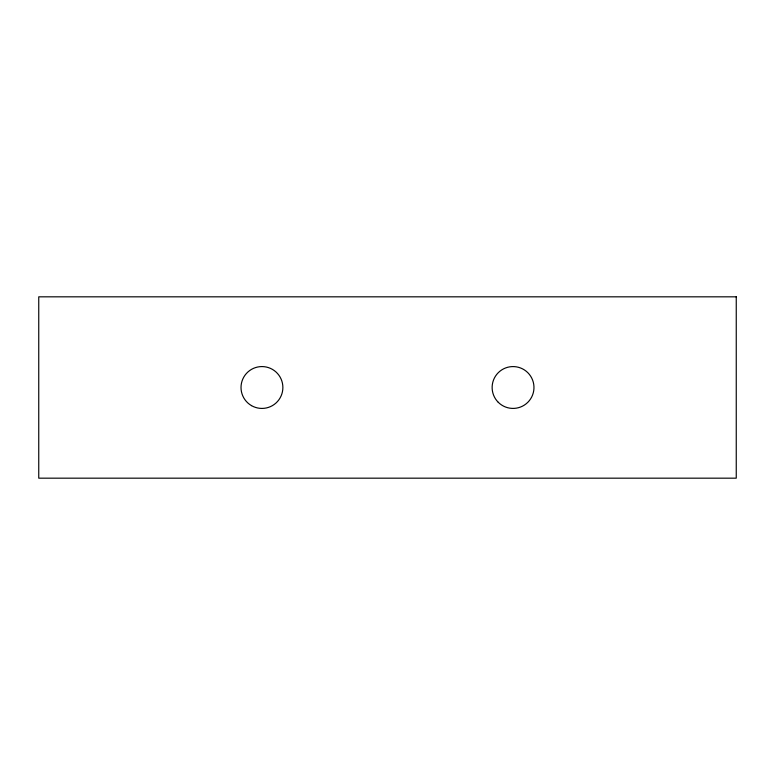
<?xml version="1.0" encoding="UTF-8"?>
<svg xmlns="http://www.w3.org/2000/svg" width="775" height="775" viewBox="0 0 775 775"><rect width="100%" height="100%" fill="white"/><g stroke="black" fill="none" stroke-linecap="round" stroke-linejoin="round"><path stroke-width="1.16" d="M736.25 296.825L38.75 296.825L38.75 478.175L736.25 478.175L736.25 296.825M251.488 405.625A20.925 20.925 0 0 0 282.875 387.5A20.925 20.925 0 0 0 251.488 369.375A20.925 20.925 0 0 0 251.488 405.625M498.257 402.293A20.925 20.925 0 0 0 533.258 392.915A20.925 20.925 0 0 0 507.635 367.292A20.925 20.925 0 0 0 498.257 402.293"/></g></svg>
